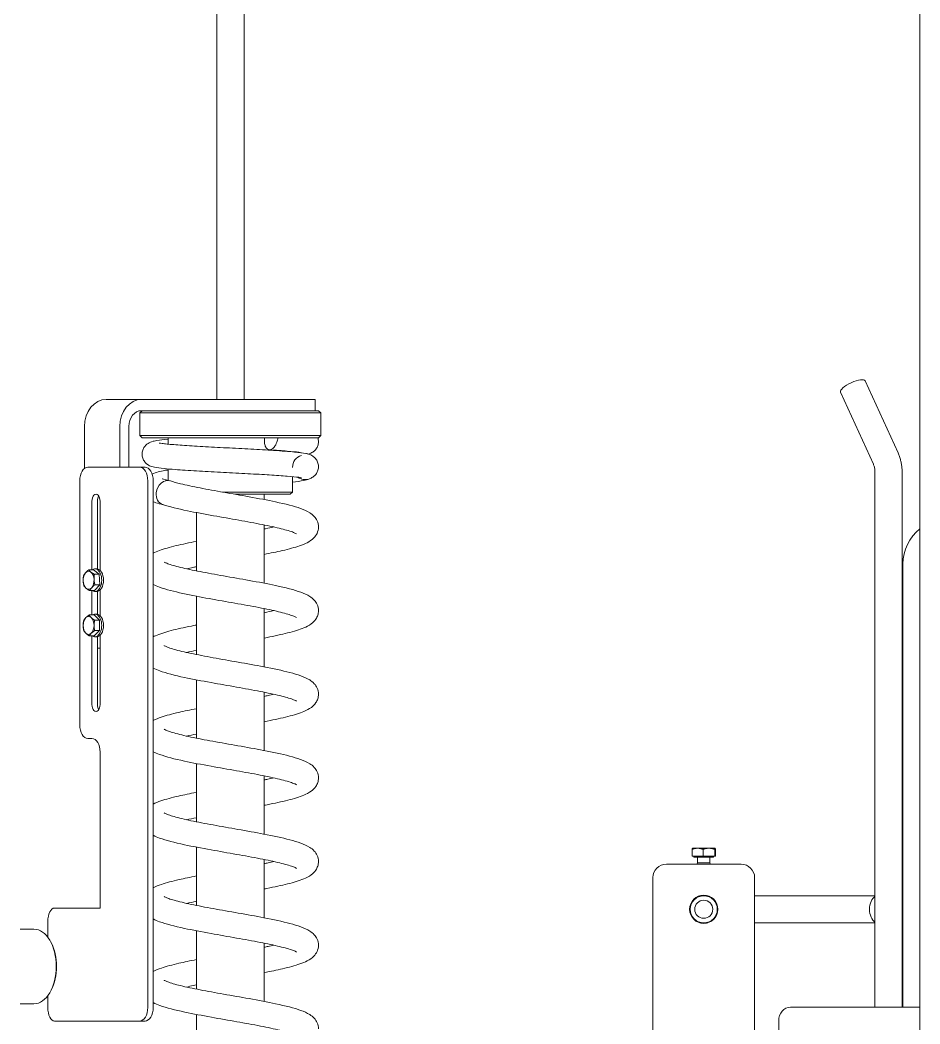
# Model space of a CAD drawing. Extents: x -3873 to 164127, y 7129 to 96529.
# Drawn here: x 84601.2 to 84999.1, y 56712.6 to 57156.6 of the extents above; entities that cross this region are included whole.
import ezdxf

# ---------------------------------------------------------------- set-up
doc = ezdxf.new("R2010")
doc.units = 0
doc.layers.get('0').update_dxf_attribs({"linetype": 'CONTINUOUS'})
doc.layers.add('LAYOUT Kromeka', color=1, linetype='CONTINUOUS', lineweight=5)

# ---------------------------------------------------------------- blocks, each defined once
blk = doc.blocks.new('g-sd-01-ohc-at-645')
for p, q in [((1398.35, 1983.95), (1398.35, 1990.05)), ((1431.35, 1983.95), (1431.35, 1990.05)), ((1395, 1977.78), (1401.92, 1977.78)), ((1404.34, 1976.29), (1404.01, 1976.46)), ((1425.37, 1976.29), (1425.7, 1976.46)), ((1427.79, 1977.78), (1433, 1977.78)), ((1389, 1957.92), (1389, 1974.78)), ((1439, 1974.78), (1439, 1957.92)), ((1200, 1963.68), (1308, 1963.68)), ((1176, 1961.58), (1194.56, 1961.58)), ((1194, 1937.2), (1194, 1960.07)), ((1209, 1958.26), (1239.4, 1958.26)), ((1239.4, 1957.57), (1239.4, 1959.68)), ((1248.61, 1957.14), (1248.61, 1959.25)), ((1248.61, 1958.26), (1259.38, 1958.26)), ((1259.38, 1957.35), (1259.38, 1959.47)), ((1268.62, 1957.35), (1268.62, 1959.47)), ((1268.62, 1958.26), (1299, 1958.26)), ((1314, 1960.07), (1314, 1958.26)), ((1239.03, 1955.87), (1209, 1955.87)), ((1239.67, 1954.65), (1209, 1954.65)), ((1239, 1956.16), (1239, 1956.96)), ((1241.39, 1955.06), (1239.4, 1957.57)), ((1241.39, 1955.06), (1241.39, 1957.17)), ((1246, 1954.85), (1241.39, 1955.06)), ((1248.61, 1957.14), (1246, 1954.85)), ((1246, 1954.85), (1246, 1956.96)), ((1259.67, 1954.65), (1248.33, 1954.65)), ((1259.03, 1955.87), (1248.98, 1955.87)), ((1249, 1956.16), (1249, 1956.96)), ((1259, 1956.16), (1259, 1956.96)), ((1261.69, 1954.95), (1259.38, 1957.35)), ((1261.69, 1954.95), (1261.69, 1957.06)), ((1266.31, 1954.95), (1261.69, 1954.95)), ((1268.62, 1957.35), (1266.31, 1954.95)), ((1266.31, 1954.95), (1266.31, 1957.06)), ((1299, 1954.65), (1268.33, 1954.65)), ((1299, 1955.87), (1268.98, 1955.87)), ((1269, 1956.16), (1269, 1956.96)), ((1274, 1955.87), (1274, 1954.65)), ((1320, 1954.65), (1389, 1954.65)), ((1389, 1957.49), (1389, 1957.92)), ((1389, 1954.65), (1389, 1957.49)), ((1439, 1957.92), (1439, 1957.49)), ((1439, 1957.49), (1439, 1937.2)), ((1164, 1936.35), (1164, 1952)), ((1194, 1945.94), (1176, 1945.94)), ((1194, 1941.94), (1176, 1941.94)), ((1164, 1936.35), (1164, 1935.63)), ((1169, 1936.09), (1170, 1937.09)), ((1169, 1935.63), (1169, 1936.35)), ((1170, 1937.09), (1170, 1857.09)), ((1170, 1937.09), (1180, 1937.09)), ((1180, 1857.09), (1180, 1937.09)), ((1181, 1936.09), (1180, 1937.09)), ((1181, 1936.09), (1181, 1858.09)), ((1194, 1937.2), (1194, 1934.8)), ((1439, 1934.8), (1439, 1937.2)), ((1164, 1935.63), (1164, 1931.11)), ((1169, 1933.46), (1169, 1935.63)), ((1169, 1858.09), (1169, 1933.46)), ((1433, 1933.59), (1200, 1933.59)), ((1164, 1859.59), (1164, 1931.11)), ((1200, 1931.19), (1433, 1931.19)), ((1181, 1924.59), (1183.81, 1924.59)), ((1194.77, 1924.59), (1199.84, 1924.59)), ((1239.86, 1912.09), (1214.07, 1912.09)), ((1276.86, 1912.09), (1251.07, 1912.09)), ((1313.86, 1912.09), (1288.07, 1912.09)), ((1350.86, 1912.09), (1325.07, 1912.09)), ((1387.86, 1912.09), (1362.07, 1912.09)), ((1424.86, 1912.09), (1399.07, 1912.09)), ((1461.86, 1912.09), (1436.07, 1912.09)), ((1164, 1902.99), (752.17, 1902.99)), ((1205, 1869.59), (1205, 1900.56)), ((1206, 1894.88), (1206, 1870.59)), ((752.17, 1890.99), (1164, 1890.99)), ((1208.33, 1882.09), (1206, 1882.09)), ((1245.33, 1882.09), (1219.54, 1882.09)), ((1282.33, 1882.09), (1256.54, 1882.09)), ((1319.33, 1882.09), (1293.54, 1882.09)), ((1356.33, 1882.09), (1330.54, 1882.09)), ((1393.33, 1882.09), (1367.54, 1882.09)), ((1430.33, 1882.09), (1404.54, 1882.09)), ((1187.08, 1869.59), (1187.2, 1869.59)), ((1198.17, 1869.59), (1205, 1869.59)), ((1206, 1870.59), (1205, 1869.59)), ((1169, 1859.59), (1164, 1859.59)), ((1169, 1858.09), (1170, 1857.09)), ((1170, 1857.09), (1180, 1857.09)), ((1181, 1858.09), (1180, 1857.09)), ((1220.45, 1858.09), (1220.45, 1858.09)), ((1257.45, 1858.09), (1257.45, 1858.09)), ((1294.44, 1858.09), (1294.44, 1858.09)), ((1331.45, 1858.09), (1331.45, 1858.09)), ((1368.45, 1858.09), (1368.45, 1858.09)), ((1405.45, 1858.09), (1405.45, 1858.09)), ((1375.56, 1710.19), (1442.85, 1710.19)), ((1369.56, 1671.19), (1369.56, 1704.19)), ((1362.56, 1692.69), (1362.57, 1692.7)), ((1362.56, 1692.69), (1362.56, 1690.43)), ((1366.06, 1692.84), (1363.01, 1692.84)), ((1366.06, 1692.84), (1366.06, 1688.02)), ((1366.06, 1692.04), (1366.56, 1692.04)), ((1366.56, 1683.34), (1366.56, 1692.04)), ((1362.56, 1690.43), (1362.56, 1685.44)), ((1366.06, 1688.02), (1363.01, 1688.02)), ((1366.06, 1688.02), (1366.06, 1682.86)), ((1366.56, 1690.42), (1368.95, 1690.42)), ((1368.95, 1690.42), (1369.56, 1690.69)), ((1368.95, 1684.96), (1368.95, 1690.42)), ((1383.56, 1687.69), (1383.56, 1685.94)), ((1395.56, 1685.94), (1395.56, 1687.69)), ((1362.56, 1685.44), (1362.56, 1682.7)), ((1366.06, 1683.34), (1366.56, 1683.34)), ((1366.56, 1684.96), (1368.95, 1684.96)), ((1368.95, 1684.96), (1369.56, 1684.69)), ((1362.56, 1682.7), (1362.56, 1682.69)), ((1362.56, 1682.69), (1362.57, 1682.68)), ((1366.06, 1682.86), (1363.01, 1682.86)), ((1366.06, 1682.53), (1363.01, 1682.53)), ((1366.06, 1682.86), (1366.06, 1682.53)), ((1442.85, 1665.19), (1375.56, 1665.19)), ((1383.56, 1665.19), (1383.56, 1647.3)), ((1395.56, 1647.3), (1395.56, 1665.19)), ((2011.86, 1654.52), (1438.86, 1654.52)), ((1432.86, 1649.33), (1432.86, 1614.17)), ((1383.56, 1611.96), (1383.56, 1647.3)), ((1395.56, 1611.96), (1395.56, 1647.3)), ((1192.65, 1612.69), (1160.8, 1627.18)), ((1187.68, 1601.77), (1155.83, 1616.26)), ((1432.86, 1611.96), (1196.17, 1611.96)), ((1432.86, 1604.06), (1432.86, 1614.17)), ((1432.86, 1604.06), (1432.86, 1592.09)), ((1432.86, 1599.96), (1196.17, 1599.96)), ((1236.85, 1599.62), (1432.86, 1599.62)), ((2374.17, 1592.09), (752.17, 1592.09))]:
    blk.add_line(p, q)
for radius in [6.25, 6, 4]:
    blk.add_circle((1389.56, 1687.69), radius)
for centre, radius, start, end in [((1375.56, 1704.19), 6, 90, 180), ((1375.56, 1671.19), 6, 180, 270), ((1236.85, 1579.62), 20, 90, 141.4517)]:
    blk.add_arc(centre, radius, start, end)
for centre, major_axis, ratio, start_param, end_param in [((1414.85, 1983.95), (16.5, 0), 0.601815, 3.141593, 6.283185), ((1395, 1974.78), (-6, 0), 0.5, 4.712389, 6.283185), ((1414.85, 1983.55), (16, 0), 0.601815, 3.995044, 5.429734), ((1433, 1974.78), (6, 0), 0.5, 0, 1.570796), ((1200, 1960.07), (-6, 0), 0.601815, 4.712389, 6.283185), ((1308, 1960.07), (6, 0), 0.601815, 0, 1.570796), ((1176, 1952), (-12, 0), 0.798636, 4.712389, 6.283185), ((1209, 1956.46), (-3, 0), 0.601815, 4.712389, 7.853982), ((1244, 1959.75), (-4, 0), 0.601815, 5.682589, 6.729787), ((1244, 1959.75), (4, 0), 0.601815, 3.588194, 4.635392), ((1244, 1959.75), (-4, 0), 0.601815, 4.635392, 5.682589), ((1244, 1959.75), (4, 0), 0.601815, 4.635392, 5.682589), ((1244, 1959.75), (-4, 0), 0.601815, 3.588194, 4.635392), ((1244, 1959.75), (4, 0), 0.601815, 5.682589, 6.729787), ((1264, 1959.75), (-4, 0), 0.601815, 5.759587, 6.806784), ((1264, 1959.75), (-4, 0), 0.601815, 4.712389, 5.759587), ((1264, 1959.75), (4, 0), 0.601815, 3.665191, 4.712389), ((1264, 1959.75), (-4, 0), 0.601815, 3.665191, 4.712389), ((1264, 1959.75), (4, 0), 0.601815, 4.712389, 5.759587), ((1264, 1959.75), (4, 0), 0.601815, 5.759587, 6.806784), ((1299, 1956.46), (3, 0), 0.601815, 4.712389, 7.853982), ((1320, 1958.26), (-6, 0), 0.601815, 0, 1.570796), ((1209, 1954.06), (-3, 0), 0.601815, 4.712389, 5.557668), ((1244, 1956.96), (5, 0), 0.601815, 2.741496, 6.683282), ((1244, 1956.16), (5, 0), 0.601815, 3.141593, 6.283185), ((1244, 1956.96), (-3.35, 0), 0.601815, 1.410238, 1.57736), ((1264, 1956.96), (5, 0), 0.601815, 2.748582, 6.676196), ((1264, 1956.16), (5, 0), 0.601815, 3.141593, 6.283185), ((1264, 1956.96), (-3.35, 0), 0.601815, 1.480475, 1.661117), ((1299, 1954.06), (-3, 0), 0.601815, 3.86711, 4.712389), ((1176, 1936.35), (-12, 0), 0.798636, 4.712389, 6.283185), ((1176, 1936.35), (-7, 0), 0.798636, 4.712389, 6.283185), ((1200, 1937.2), (-6, 0), 0.601815, 0, 1.570796), ((1433, 1937.2), (6, 0), 0.601815, 4.712389, 6.283185), ((1200, 1934.8), (-6, 0), 0.601815, 0, 1.570796), ((1433, 1934.8), (6, 0), 0.601815, 4.712389, 6.283185), ((1205.32, 1925.24), (-5.23, -1.7), 0.827637, 4.450186, 6.282638), ((1205.32, 1925.24), (5.23, 1.7), 0.827637, 6.282764, 7.591778), ((1200.72, 1924.64), (-5.25, 1.62), 0.809977, 0.076218, 0.375461), ((1192, 1878.93), (5.38, 1.13), 0.533894, 6.205688, 6.205972), ((1192, 1878.93), (-5.38, -1.13), 0.533894, 6.206991, 6.207279), ((1194.07, 1864.13), (-3.93, 3.85), 0.96895, 5.472296, 6.788834), ((1194.07, 1864.13), (3.93, -3.85), 0.96895, 0.451146, 1.394469), ((1438.86, 1649.33), (-6, 0), 0.866025, 4.712389, 6.283185), ((1158.31, 1621.72), (-2.48, -5.46), 0.307831, 3.141593, 6.283185), ((1389.56, 1610.69), (6, 0), 0.615661, 0.351523, 2.79007)]:
    blk.add_ellipse(centre, major_axis=major_axis, ratio=ratio, start_param=start_param, end_param=end_param)
for points, weights in [([(1239.4, 1959.68), (1240.1, 1960.58), (1240.7, 1961.11)], [1, 1.0379548493, 1]), ([(1240.39, 1958.71), (1239.93, 1959.29), (1239.4, 1959.68)], [1, 1.0379548493, 1]), ([(1241.39, 1957.17), (1240.86, 1958.13), (1240.39, 1958.71)], [1, 1.0379548493, 1]), ([(1240.7, 1961.11), (1241.31, 1961.64), (1242.01, 1961.97)], [1, 1.0379548493, 1]), ([(1242.01, 1961.97), (1243.24, 1962.2), (1244.31, 1962.15)], [1, 1.0379548493, 1]), ([(1244.31, 1962.15), (1245.38, 1962.1), (1246.61, 1961.76)], [1, 1.0379548493, 1]), ([(1247.3, 1958.39), (1246.7, 1957.86), (1246, 1956.96)], [1, 1.0379548493, 1]), ([(1246.61, 1961.76), (1247.15, 1961.37), (1247.61, 1960.79)], [1, 1.0379548493, 1]), ([(1248.61, 1959.25), (1247.91, 1958.92), (1247.3, 1958.39)], [1, 1.0379548493, 1]), ([(1247.61, 1960.79), (1248.07, 1960.21), (1248.61, 1959.25)], [1, 1.0379548493, 1]), ([(1259.38, 1959.47), (1260, 1960.4), (1260.54, 1960.95)], [1, 1.0379548493, 1]), ([(1260.54, 1958.55), (1260, 1959.11), (1259.38, 1959.47)], [1, 1.0379548493, 1]), ([(1260.54, 1960.95), (1261.07, 1961.51), (1261.69, 1961.87)], [1, 1.0379548493, 1]), ([(1261.69, 1957.06), (1261.07, 1957.99), (1260.54, 1958.55)], [1, 1.0379548493, 1]), ([(1261.69, 1961.87), (1262.93, 1962.16), (1264, 1962.16)], [1, 1.0379548493, 1]), ([(1264, 1962.16), (1265.07, 1962.16), (1266.31, 1961.87)], [1, 1.0379548493, 1]), ([(1266.31, 1961.87), (1266.93, 1961.51), (1267.47, 1960.95)], [1, 1.0379548493, 1]), ([(1267.47, 1958.55), (1266.93, 1957.99), (1266.31, 1957.06)], [1, 1.0379548493, 1]), ([(1267.47, 1960.95), (1268, 1960.4), (1268.62, 1959.47)], [1, 1.0379548493, 1]), ([(1268.62, 1959.47), (1268, 1959.11), (1267.47, 1958.55)], [1, 1.0379548493, 1]), ([(1243.69, 1957.35), (1242.63, 1957.4), (1241.39, 1957.17)], [1, 1.0379548493, 1]), ([(1246, 1956.96), (1244.76, 1957.3), (1243.69, 1957.35)], [1, 1.0379548493, 1]), ([(1264, 1957.34), (1262.93, 1957.34), (1261.69, 1957.06)], [1, 1.0379548493, 1]), ([(1266.31, 1957.06), (1265.07, 1957.34), (1264, 1957.34)], [1, 1.0379548493, 1]), ([(1363.01, 1692.84), (1362.56, 1691.55), (1362.56, 1690.43)], [1, 1.0379548493, 1]), ([(1362.57, 1692.7), (1362.61, 1692.77), (1363.01, 1692.84)], [1.00704878232, 1.03402318522, 1]), ([(1362.56, 1690.43), (1362.56, 1689.31), (1363.01, 1688.02)], [1, 1.0379548493, 1]), ([(1363.01, 1688.02), (1362.56, 1686.64), (1362.56, 1685.44)], [1, 1.0379548493, 1]), ([(1362.56, 1685.44), (1362.56, 1684.24), (1363.01, 1682.86)], [1, 1.0379548493, 1]), ([(1363.01, 1682.86), (1362.56, 1682.77), (1362.56, 1682.7)], [1, 1.0379548493, 1]), ([(1362.56, 1682.7), (1362.56, 1682.62), (1363.01, 1682.53)], [1, 1.0379548493, 1])]:
    blk.add_rational_spline(points, weights, degree=2)
for points, knots in [([(1181.66, 1924.59), (1181.84, 1926.57), (1182.02, 1928.2), (1182.35, 1930.34), (1182.46, 1931.01), (1182.85, 1932.2), (1182.99, 1932.57), (1183.37, 1933.29), (1183.56, 1933.61), (1184.12, 1934.32), (1184.53, 1934.72), (1185.43, 1935.36), (1185.91, 1935.61), (1187, 1935.99), (1187.62, 1936.09), (1188.84, 1936.08), (1189.46, 1935.98), (1190.61, 1935.58), (1191.14, 1935.29), (1192.06, 1934.59), (1192.44, 1934.18), (1192.99, 1933.43), (1193.18, 1933.09), (1193.49, 1932.45), (1193.6, 1932.15), (1193.83, 1931.44), (1193.92, 1931.06), (1194.26, 1929.48), (1194.43, 1928.12), (1194.75, 1924.94), (1194.89, 1923.3), (1195.23, 1918.71), (1195.44, 1915.46), (1195.84, 1908.67), (1196.04, 1905.07), (1196.42, 1897.87), (1196.61, 1894.19), (1196.99, 1887.2), (1197.17, 1883.79), (1197.38, 1880.42), (1197.4, 1880.12), (1197.42, 1879.83)], [1.239763, 1.239763, 1.239763, 1.239763, 2.227723, 2.227723, 2.863785, 2.863785, 3.102273, 3.102273, 3.257712, 3.257712, 3.450539, 3.450539, 3.622061, 3.622061, 3.815661, 3.815661, 4.008025, 4.008025, 4.201011, 4.201011, 4.392202, 4.392202, 4.564801, 4.564801, 4.759132, 4.759132, 5.08907, 5.08907, 6.080849, 6.080849, 6.866502, 6.866502, 8.03213, 8.03213, 9.130584, 9.130584, 10.209369, 10.209369, 11.275189, 11.275189, 11.379638, 11.379638, 11.379638, 11.379638]), ([(1186.59, 1878.02), (1186.4, 1881.06), (1186.2, 1884.48), (1185.82, 1891.5), (1185.62, 1895.21), (1185.25, 1902.38), (1185.06, 1905.94), (1184.68, 1912.53), (1184.49, 1915.64), (1184.12, 1920.99), (1183.94, 1923.3), (1183.68, 1925.9), (1183.59, 1926.63), (1183.45, 1927.72), (1183.38, 1928.12), (1183.31, 1928.44), (1183.3, 1928.51), (1183.3, 1928.51)], [0, 0, 0, 0, 1.098133, 1.098133, 2.187201, 2.187201, 3.256154, 3.256154, 4.320956, 4.320956, 5.370234, 5.370234, 5.868496, 5.868496, 6.321677, 6.321677, 6.530985, 6.530985, 6.530985, 6.530985]), ([(1199.98, 1923.97), (1199.82, 1924.72), (1199.66, 1925.37), (1199.39, 1926.39), (1199.26, 1926.78), (1199.13, 1927.13), (1199.1, 1927.2), (1199.1, 1927.2)], [0.009393, 0.009393, 0.009393, 0.009393, 0.450542, 0.450542, 0.869101, 0.869101, 1.108136, 1.108136, 1.108136, 1.108136]), ([(1209.33, 1931.19), (1209.48, 1930.82), (1209.61, 1930.45), (1210.06, 1929.07), (1210.34, 1927.99), (1210.61, 1926.75)], [3.6747505, 3.6747505, 3.6747505, 3.6747505, 3.9313091, 3.9313091, 4.5928521, 4.5928521, 4.5928521, 4.5928521]), ([(1226.83, 1912.09), (1227.45, 1915.3), (1228.08, 1918.32), (1229.4, 1923.87), (1230.1, 1926.38), (1231.23, 1929.44), (1231.61, 1930.34), (1232.06, 1931.19)], [15.452013, 15.452013, 15.452013, 15.452013, 16.524517, 16.524517, 17.700929, 17.700929, 18.254929, 18.254929, 18.254929, 18.254929]), ([(1245.84, 1931.19), (1246.3, 1930.31), (1246.69, 1929.38), (1247.59, 1926.93), (1248.08, 1925.31), (1249.41, 1920.25), (1250.26, 1916.29), (1251.78, 1908.42), (1252.47, 1904.52), (1253.81, 1896.95), (1254.47, 1893.17), (1255.74, 1886.14), (1256.38, 1882.78), (1257.61, 1876.94), (1258.22, 1874.35), (1259.07, 1871.37), (1259.33, 1870.54), (1259.78, 1869.25), (1259.99, 1868.75), (1260.29, 1868.11), (1260.4, 1867.91), (1260.45, 1867.83), (1260.46, 1867.82), (1260.46, 1867.82)], [1.440941, 1.440941, 1.440941, 1.440941, 2.013169, 2.013169, 2.817669, 2.817669, 4.25277, 4.25277, 5.44292, 5.44292, 6.566882, 6.566882, 7.658391, 7.658391, 8.713376, 8.713376, 9.198839, 9.198839, 9.627826, 9.627826, 9.978123, 9.978123, 10.075356, 10.075356, 10.075356, 10.075356]), ([(1263.83, 1912.09), (1263.97, 1912.83), (1264.12, 1913.57), (1264.92, 1917.57), (1265.59, 1920.6), (1266.98, 1925.94), (1267.69, 1928.24), (1268.72, 1930.52), (1268.88, 1930.86), (1269.05, 1931.19)], [17.727525, 17.727525, 17.727525, 17.727525, 17.975907, 17.975907, 19.111654, 19.111654, 20.313425, 20.313425, 20.530261, 20.530261, 20.530261, 20.530261]), ([(1282.84, 1931.19), (1283.32, 1930.28), (1283.71, 1929.32), (1285.14, 1925.39), (1286.08, 1921.66), (1287.77, 1913.75), (1288.53, 1909.71), (1289.94, 1901.89), (1290.61, 1898.04), (1291.91, 1890.72), (1292.55, 1887.13), (1293.81, 1880.69), (1294.43, 1877.72), (1295.61, 1872.86), (1296.2, 1870.84), (1296.91, 1868.92), (1297.11, 1868.47), (1297.37, 1867.95), (1297.45, 1867.82), (1297.46, 1867.81), (1297.46, 1867.81), (1297.46, 1867.81)], [1.441112, 1.441112, 1.441112, 1.441112, 2.033493, 2.033493, 3.635862, 3.635862, 4.936591, 4.936591, 6.078484, 6.078484, 7.182033, 7.182033, 8.255823, 8.255823, 9.279331, 9.279331, 9.717825, 9.717825, 10.052532, 10.052532, 10.065069, 10.065069, 10.065069, 10.065069]), ([(1300.83, 1912.09), (1301.36, 1914.86), (1301.9, 1917.48), (1303.13, 1922.83), (1303.83, 1925.44), (1305.02, 1928.93), (1305.44, 1930.1), (1306.01, 1931.19)], [17.720602, 17.720602, 17.720602, 17.720602, 18.643513, 18.643513, 19.814605, 19.814605, 20.520387, 20.520387, 20.520387, 20.520387]), ([(1319.84, 1931.19), (1320.3, 1930.32), (1320.68, 1929.39), (1322.11, 1925.5), (1323.06, 1921.74), (1324.76, 1913.8), (1325.53, 1909.74), (1326.94, 1901.9), (1327.61, 1898.05), (1328.91, 1890.73), (1329.55, 1887.15), (1330.8, 1880.71), (1331.42, 1877.75), (1332.61, 1872.88), (1333.2, 1870.86), (1333.91, 1868.93), (1334.11, 1868.47), (1334.36, 1867.96), (1334.44, 1867.84), (1334.45, 1867.82), (1334.45, 1867.82), (1334.45, 1867.82)], [1.438117, 1.438117, 1.438117, 1.438117, 2.009349, 2.009349, 3.626249, 3.626249, 4.931981, 4.931981, 6.075035, 6.075035, 7.176987, 7.176987, 8.247707, 8.247707, 9.274158, 9.274158, 9.712858, 9.712858, 10.042822, 10.042822, 10.061241, 10.061241, 10.061241, 10.061241]), ([(1337.83, 1912.09), (1338.38, 1914.91), (1338.93, 1917.59), (1340.17, 1922.97), (1340.86, 1925.57), (1342.05, 1929), (1342.46, 1930.14), (1343.01, 1931.19)], [17.718522, 17.718522, 17.718522, 17.718522, 18.660974, 18.660974, 19.834136, 19.834136, 20.517925, 20.517925, 20.517925, 20.517925]), ([(1356.84, 1931.19), (1357.3, 1930.32), (1357.68, 1929.4), (1359.11, 1925.5), (1360.06, 1921.75), (1361.76, 1913.81), (1362.52, 1909.76), (1363.94, 1901.93), (1364.61, 1898.08), (1365.9, 1890.73), (1366.55, 1887.14), (1367.8, 1880.69), (1368.43, 1877.73), (1369.61, 1872.87), (1370.2, 1870.85), (1370.91, 1868.94), (1371.1, 1868.48), (1371.36, 1867.96), (1371.45, 1867.83), (1371.46, 1867.82), (1371.46, 1867.82), (1371.46, 1867.82)], [1.437967, 1.437967, 1.437967, 1.437967, 2.007718, 2.007718, 3.626011, 3.626011, 4.92886, 4.92886, 6.07296, 6.07296, 7.179182, 7.179182, 8.249991, 8.249991, 9.273494, 9.273494, 9.710548, 9.710548, 10.045392, 10.045392, 10.06516, 10.06516, 10.06516, 10.06516]), ([(1374.83, 1912.09), (1375.36, 1914.83), (1375.89, 1917.42), (1377.11, 1922.74), (1377.8, 1925.36), (1379, 1928.88), (1379.43, 1930.08), (1380.01, 1931.19)], [17.718946, 17.718946, 17.718946, 17.718946, 18.631118, 18.631118, 19.797473, 19.797473, 20.518654, 20.518654, 20.518654, 20.518654]), ([(1393.84, 1931.19), (1394.3, 1930.32), (1394.68, 1929.4), (1396.11, 1925.51), (1397.06, 1921.76), (1398.76, 1913.81), (1399.52, 1909.75), (1400.94, 1901.92), (1401.61, 1898.07), (1402.9, 1890.74), (1403.55, 1887.16), (1404.8, 1880.71), (1405.43, 1877.74), (1406.61, 1872.88), (1407.19, 1870.86), (1407.91, 1868.94), (1408.11, 1868.48), (1408.36, 1867.96), (1408.45, 1867.83), (1408.46, 1867.82), (1408.46, 1867.82), (1408.46, 1867.82)], [1.437512, 1.437512, 1.437512, 1.437512, 2.006763, 2.006763, 3.623669, 3.623669, 4.929796, 4.929796, 6.07293, 6.07293, 7.175261, 7.175261, 8.249379, 8.249379, 9.272032, 9.272032, 9.709952, 9.709952, 10.042522, 10.042522, 10.062936, 10.062936, 10.062936, 10.062936]), ([(1411.83, 1912.09), (1412.36, 1914.84), (1412.9, 1917.45), (1414.12, 1922.78), (1414.81, 1925.39), (1416.01, 1928.9), (1416.44, 1930.09), (1417.01, 1931.19)], [17.718299, 17.718299, 17.718299, 17.718299, 18.636043, 18.636043, 19.803163, 19.803163, 20.519114, 20.519114, 20.519114, 20.519114]), ([(1430.84, 1931.19), (1431.33, 1930.27), (1431.73, 1929.29), (1433.17, 1925.3), (1434.11, 1921.53), (1435.8, 1913.58), (1436.56, 1909.55), (1437.97, 1901.73), (1438.64, 1897.89), (1439.93, 1890.56), (1440.58, 1886.98), (1441.83, 1880.55), (1442.46, 1877.6), (1443.64, 1872.77), (1444.22, 1870.77), (1444.93, 1868.89), (1445.12, 1868.44), (1445.38, 1867.94), (1445.46, 1867.82), (1445.46, 1867.82), (1445.46, 1867.82), (1445.46, 1867.82)], [1.441188, 1.441188, 1.441188, 1.441188, 2.044659, 2.044659, 3.656928, 3.656928, 4.952006, 4.952006, 6.09417, 6.09417, 7.198666, 7.198666, 8.270963, 8.270963, 9.292694, 9.292694, 9.728067, 9.728067, 10.06075, 10.06075, 10.066146, 10.066146, 10.066146, 10.066146]), ([(1220.45, 1858.09), (1219.51, 1858.09), (1218.55, 1858.31), (1216.99, 1859.01), (1216.33, 1859.47), (1215.1, 1860.59), (1214.59, 1861.27), (1213.38, 1863.17), (1212.82, 1864.47), (1211.23, 1868.87), (1210.28, 1872.65), (1208.59, 1880.6), (1207.83, 1884.64), (1206.42, 1892.45), (1205.76, 1896.3), (1204.46, 1903.63), (1203.81, 1907.21), (1202.56, 1913.63), (1201.94, 1916.59), (1200.91, 1920.8), (1200.48, 1922.33), (1200.09, 1923.54)], [0.000005, 0.000005, 0.000005, 0.000005, 0.381926, 0.381926, 0.743149, 0.743149, 1.211697, 1.211697, 2.043314, 2.043314, 3.657447, 3.657447, 4.953049, 4.953049, 6.095271, 6.095271, 7.199738, 7.199738, 8.272026, 8.272026, 9.025217, 9.025217, 9.025217, 9.025217]), ([(1210.55, 1926.93), (1211.5, 1924), (1212.4, 1920.27), (1214.01, 1912.5), (1214.75, 1908.53), (1216.13, 1900.81), (1216.8, 1896.97), (1218.09, 1889.69), (1218.74, 1886.15), (1219.99, 1879.82), (1220.61, 1876.93), (1221.78, 1872.27), (1222.36, 1870.36), (1223.03, 1868.64), (1223.21, 1868.26), (1223.41, 1867.89), (1223.46, 1867.82), (1223.46, 1867.82)], [0, 0, 0, 0, 1.519689, 1.519689, 2.778046, 2.778046, 3.916411, 3.916411, 5.018358, 5.018358, 6.087589, 6.087589, 7.103363, 7.103363, 7.528715, 7.528715, 7.796643, 7.796643, 7.796643, 7.796643]), ([(1257.45, 1858.09), (1256.51, 1858.09), (1255.55, 1858.31), (1253.98, 1859.01), (1253.32, 1859.47), (1252.11, 1860.58), (1251.62, 1861.23), (1250.41, 1863.1), (1249.85, 1864.39), (1248.25, 1868.77), (1247.3, 1872.57), (1245.6, 1880.57), (1244.83, 1884.62), (1243.42, 1892.46), (1242.76, 1896.3), (1241.46, 1903.63), (1240.81, 1907.21), (1239.56, 1913.64), (1238.94, 1916.59), (1237.76, 1921.42), (1237.17, 1923.41), (1236.47, 1925.3), (1236.27, 1925.75), (1236.02, 1926.23), (1235.95, 1926.35), (1235.94, 1926.35), (1235.94, 1926.35), (1235.94, 1926.35)], [0.000005, 0.000005, 0.000005, 0.000005, 0.38072, 0.38072, 0.740555, 0.740555, 1.197848, 1.197848, 2.021707, 2.021707, 3.650262, 3.650262, 4.951813, 4.951813, 6.09389, 6.09389, 7.198336, 7.198336, 8.270596, 8.270596, 9.292431, 9.292431, 9.728319, 9.728319, 10.054985, 10.054985, 10.063369, 10.063369, 10.063369, 10.063369]), ([(1294.44, 1858.09), (1293.5, 1858.09), (1292.54, 1858.31), (1290.96, 1859.02), (1290.3, 1859.49), (1289.06, 1860.62), (1288.56, 1861.29), (1287.38, 1863.18), (1286.83, 1864.45), (1285.78, 1867.35), (1285.29, 1868.98), (1283.95, 1874.06), (1283.11, 1878.02), (1281.6, 1885.88), (1280.9, 1889.77), (1279.57, 1897.34), (1278.91, 1901.12), (1277.63, 1908.15), (1276.99, 1911.5), (1275.77, 1917.32), (1275.16, 1919.9), (1274.31, 1922.86), (1274.05, 1923.68), (1273.6, 1924.96), (1273.4, 1925.45), (1273.1, 1926.09), (1272.99, 1926.28), (1272.95, 1926.35), (1272.94, 1926.36), (1272.94, 1926.36)], [0.000005, 0.000005, 0.000005, 0.000005, 0.383533, 0.383533, 0.745715, 0.745715, 1.211962, 1.211962, 2.026149, 2.026149, 2.830916, 2.830916, 4.262306, 4.262306, 5.449508, 5.449508, 6.574828, 6.574828, 7.665373, 7.665373, 8.71839, 8.71839, 9.204015, 9.204015, 9.628632, 9.628632, 9.981162, 9.981162, 10.06452, 10.06452, 10.06452, 10.06452]), ([(1331.45, 1858.09), (1330.51, 1858.09), (1329.55, 1858.31), (1327.99, 1859.01), (1327.33, 1859.47), (1326.1, 1860.59), (1325.59, 1861.26), (1324.37, 1863.19), (1323.8, 1864.51), (1322.73, 1867.48), (1322.25, 1869.12), (1320.92, 1874.2), (1320.09, 1878.15), (1318.58, 1885.99), (1317.88, 1889.89), (1316.55, 1897.46), (1315.89, 1901.22), (1314.62, 1908.23), (1313.98, 1911.57), (1312.76, 1917.37), (1312.14, 1919.94), (1311.3, 1922.9), (1311.04, 1923.72), (1310.59, 1924.98), (1310.39, 1925.46), (1310.1, 1926.09), (1309.99, 1926.28), (1309.94, 1926.35), (1309.94, 1926.36), (1309.94, 1926.36)], [0.000005, 0.000005, 0.000005, 0.000005, 0.382052, 0.382052, 0.74356, 0.74356, 1.21405, 1.21405, 2.055746, 2.055746, 2.859977, 2.859977, 4.280691, 4.280691, 5.46938, 5.46938, 6.591522, 6.591522, 7.679114, 7.679114, 8.73297, 8.73297, 9.219645, 9.219645, 9.640429, 9.640429, 9.993692, 9.993692, 10.077054, 10.077054, 10.077054, 10.077054]), ([(1368.45, 1858.09), (1367.51, 1858.09), (1366.55, 1858.31), (1364.98, 1859.01), (1364.33, 1859.47), (1363.1, 1860.59), (1362.59, 1861.26), (1361.39, 1863.16), (1360.83, 1864.45), (1359.77, 1867.37), (1359.28, 1869), (1357.95, 1874.07), (1357.11, 1878.04), (1355.59, 1885.92), (1354.9, 1889.81), (1353.56, 1897.37), (1352.91, 1901.13), (1351.63, 1908.15), (1350.99, 1911.5), (1349.76, 1917.33), (1349.15, 1919.92), (1348.31, 1922.88), (1348.05, 1923.7), (1347.6, 1924.97), (1347.4, 1925.45), (1347.1, 1926.09), (1346.99, 1926.28), (1346.94, 1926.35), (1346.94, 1926.36), (1346.94, 1926.36)], [0.000005, 0.000005, 0.000005, 0.000005, 0.38168, 0.38168, 0.742618, 0.742618, 1.210199, 1.210199, 2.03601, 2.03601, 2.837455, 2.837455, 4.271129, 4.271129, 5.458423, 5.458423, 6.580066, 6.580066, 7.671346, 7.671346, 8.727791, 8.727791, 9.21318, 9.21318, 9.635133, 9.635133, 9.989475, 9.989475, 10.07529, 10.07529, 10.07529, 10.07529]), ([(1405.45, 1858.09), (1404.52, 1858.09), (1403.56, 1858.31), (1402.01, 1858.99), (1401.36, 1859.45), (1400.13, 1860.56), (1399.62, 1861.22), (1398.41, 1863.11), (1397.85, 1864.4), (1396.79, 1867.32), (1396.3, 1868.94), (1394.97, 1873.99), (1394.13, 1877.94), (1392.61, 1885.79), (1391.92, 1889.69), (1390.58, 1897.26), (1389.92, 1901.04), (1388.65, 1908.07), (1388.01, 1911.42), (1386.78, 1917.25), (1386.17, 1919.84), (1385.33, 1922.82), (1385.07, 1923.65), (1384.61, 1924.93), (1384.41, 1925.42), (1384.11, 1926.07), (1384, 1926.27), (1383.94, 1926.35), (1383.94, 1926.36), (1383.94, 1926.36)], [0.000005, 0.000005, 0.000005, 0.000005, 0.377816, 0.377816, 0.735486, 0.735486, 1.200075, 1.200075, 2.027027, 2.027027, 2.828601, 2.828601, 4.257863, 4.257863, 5.447014, 5.447014, 6.572066, 6.572066, 7.661098, 7.661098, 8.715874, 8.715874, 9.203247, 9.203247, 9.626231, 9.626231, 9.982167, 9.982167, 10.075052, 10.075052, 10.075052, 10.075052]), ([(1442.45, 1858.09), (1441.51, 1858.09), (1440.55, 1858.31), (1438.99, 1859.01), (1438.33, 1859.47), (1437.1, 1860.59), (1436.59, 1861.27), (1435.38, 1863.17), (1434.82, 1864.47), (1433.23, 1868.87), (1432.28, 1872.65), (1430.59, 1880.6), (1429.83, 1884.64), (1428.42, 1892.45), (1427.76, 1896.3), (1426.46, 1903.63), (1425.81, 1907.21), (1424.56, 1913.63), (1423.94, 1916.59), (1422.76, 1921.41), (1422.17, 1923.41), (1421.47, 1925.3), (1421.27, 1925.74), (1421.02, 1926.24), (1420.94, 1926.36), (1420.94, 1926.36), (1420.94, 1926.36), (1420.94, 1926.36)], [0.000005, 0.000005, 0.000005, 0.000005, 0.381926, 0.381926, 0.743149, 0.743149, 1.211696, 1.211696, 2.04331, 2.04331, 3.657449, 3.657449, 4.953044, 4.953044, 6.095273, 6.095273, 7.199741, 7.199741, 8.272006, 8.272006, 9.293755, 9.293755, 9.729279, 9.729279, 10.061027, 10.061027, 10.062366, 10.062366, 10.062366, 10.062366]), ([(1238.95, 1916.41), (1238.75, 1915.5), (1238.55, 1914.56), (1238.24, 1913.1), (1238.14, 1912.6), (1238.04, 1912.09)], [14.0435254, 14.0435254, 14.0435254, 14.0435254, 14.3942313, 14.3942313, 14.5712496, 14.5712496, 14.5712496, 14.5712496]), ([(1423.95, 1916.41), (1423.74, 1915.46), (1423.52, 1914.46), (1423.22, 1913), (1423.13, 1912.55), (1423.04, 1912.09)], [14.0448765, 14.0448765, 14.0448765, 14.0448765, 14.4134318, 14.4134318, 14.5725497, 14.5725497, 14.5725497, 14.5725497]), ([(1181, 1881.92), (1181.69, 1882.02), (1182.37, 1882.04), (1183.74, 1881.93), (1184.31, 1881.77), (1185.37, 1881.35), (1185.72, 1881.04), (1186.19, 1880.49), (1186.33, 1880.12), (1186.33, 1879.37), (1186.21, 1878.96), (1185.68, 1878.19), (1185.32, 1877.79), (1184.4, 1877.15), (1183.83, 1876.8), (1182.36, 1876.25), (1181.68, 1876.07), (1181, 1875.96)], [-3.292099, -3.292099, -3.292099, -3.292099, -3.018952, -3.018952, -2.699031, -2.699031, -2.227679, -2.227679, -1.565203, -1.565203, -0.957642, -0.957642, -0.485212, -0.485212, -0.207628, -0.207628, -0.000089, -0.000089, -0.000089, -0.000089]), ([(1186.32, 1879.83), (1186.51, 1876.86), (1186.69, 1874.15), (1187.05, 1869.73), (1187.24, 1867.94), (1187.47, 1866.31), (1187.54, 1865.93), (1187.59, 1865.7), (1187.59, 1865.66), (1187.59, 1865.66)], [0, 0, 0, 0, 1.051853, 1.051853, 2.089565, 2.089565, 2.550889, 2.550889, 2.70258, 2.70258, 2.70258, 2.70258]), ([(1197.42, 1879.83), (1197.6, 1876.83), (1197.79, 1874.11), (1198.14, 1869.69), (1198.33, 1867.91), (1198.55, 1866.29), (1198.62, 1865.91), (1198.67, 1865.69), (1198.68, 1865.66), (1198.68, 1865.66)], [0, 0, 0, 0, 1.059439, 1.059439, 2.094003, 2.094003, 2.557158, 2.557158, 2.702371, 2.702371, 2.702371, 2.702371]), ([(1220.45, 1877.77), (1220.71, 1878.95), (1220.97, 1880.19), (1221.28, 1881.69), (1221.32, 1881.89), (1221.36, 1882.09)], [11.7759601, 11.7759601, 11.7759601, 11.7759601, 12.2332594, 12.2332594, 12.3033533, 12.3033533, 12.3033533, 12.3033533]), ([(1232.57, 1882.09), (1232.02, 1879.24), (1231.46, 1876.54), (1230.22, 1871.16), (1229.52, 1868.57), (1228.36, 1865.2), (1227.92, 1864.11), (1226.85, 1862.04), (1226.24, 1861.05), (1224.72, 1859.59), (1224.06, 1859.09), (1222.45, 1858.33), (1221.44, 1858.09), (1220.45, 1858.09)], [17.720065, 17.720065, 17.720065, 17.720065, 18.670129, 18.670129, 19.839323, 19.839323, 20.496446, 20.496446, 21.187017, 21.187017, 21.560543, 21.560543, 21.962304, 21.962304, 21.962304, 21.962304]), ([(1269.57, 1882.09), (1269.48, 1881.65), (1269.4, 1881.22), (1268.66, 1877.48), (1268, 1874.39), (1266.62, 1868.93), (1265.91, 1866.56), (1264.58, 1863.39), (1264.05, 1862.32), (1262.76, 1860.57), (1262.09, 1859.84), (1260.69, 1858.91), (1260.13, 1858.62), (1258.86, 1858.21), (1258.15, 1858.09), (1257.45, 1858.09)], [17.723164, 17.723164, 17.723164, 17.723164, 17.868039, 17.868039, 18.999737, 18.999737, 20.191484, 20.191484, 20.907098, 20.907098, 21.410345, 21.410345, 21.68285, 21.68285, 21.968011, 21.968011, 21.968011, 21.968011]), ([(1306.57, 1882.09), (1306.48, 1881.63), (1306.39, 1881.18), (1305.64, 1877.4), (1304.98, 1874.32), (1303.6, 1868.88), (1302.9, 1866.53), (1301.56, 1863.33), (1301.01, 1862.24), (1299.69, 1860.5), (1299.02, 1859.79), (1297.63, 1858.88), (1297.07, 1858.61), (1295.83, 1858.21), (1295.13, 1858.09), (1294.44, 1858.09)], [17.730491, 17.730491, 17.730491, 17.730491, 17.882503, 17.882503, 19.018634, 19.018634, 20.203801, 20.203801, 20.931826, 20.931826, 21.429397, 21.429397, 21.698315, 21.698315, 21.9792, 21.9792, 21.9792, 21.9792]), ([(1294.45, 1877.77), (1294.64, 1878.61), (1294.83, 1879.49), (1295.13, 1880.95), (1295.24, 1881.51), (1295.36, 1882.09)], [14.0439669, 14.0439669, 14.0439669, 14.0439669, 14.3728912, 14.3728912, 14.5721375, 14.5721375, 14.5721375, 14.5721375]), ([(1331.45, 1877.77), (1331.65, 1878.65), (1331.84, 1879.58), (1332.15, 1881.04), (1332.25, 1881.56), (1332.36, 1882.09)], [14.0419579, 14.0419579, 14.0419579, 14.0419579, 14.3866886, 14.3866886, 14.5698475, 14.5698475, 14.5698475, 14.5698475]), ([(1343.57, 1882.09), (1343.48, 1881.66), (1343.4, 1881.23), (1342.66, 1877.46), (1341.99, 1874.37), (1340.61, 1868.91), (1339.9, 1866.54), (1338.58, 1863.38), (1338.05, 1862.31), (1336.77, 1860.57), (1336.1, 1859.85), (1334.69, 1858.91), (1334.13, 1858.62), (1332.86, 1858.21), (1332.15, 1858.09), (1331.45, 1858.09)], [17.728766, 17.728766, 17.728766, 17.728766, 17.872884, 17.872884, 19.010276, 19.010276, 20.199236, 20.199236, 20.914072, 20.914072, 21.414868, 21.414868, 21.686423, 21.686423, 21.970632, 21.970632, 21.970632, 21.970632]), ([(1368.45, 1877.77), (1368.63, 1878.6), (1368.82, 1879.46), (1369.12, 1880.91), (1369.24, 1881.49), (1369.36, 1882.09)], [14.0423019, 14.0423019, 14.0423019, 14.0423019, 14.3638428, 14.3638428, 14.5700801, 14.5700801, 14.5700801, 14.5700801]), ([(1380.57, 1882.09), (1380.49, 1881.68), (1380.41, 1881.28), (1379.68, 1877.56), (1379.01, 1874.47), (1377.64, 1868.99), (1376.93, 1866.62), (1375.61, 1863.44), (1375.07, 1862.36), (1373.8, 1860.61), (1373.14, 1859.88), (1371.72, 1858.93), (1371.16, 1858.63), (1369.88, 1858.21), (1369.16, 1858.09), (1368.45, 1858.09)], [17.72883, 17.72883, 17.72883, 17.72883, 17.864006, 17.864006, 18.995779, 18.995779, 20.187442, 20.187442, 20.9018, 20.9018, 21.40934, 21.40934, 21.684455, 21.684455, 21.972604, 21.972604, 21.972604, 21.972604]), ([(1405.45, 1877.77), (1405.63, 1878.6), (1405.82, 1879.47), (1406.12, 1880.93), (1406.24, 1881.5), (1406.36, 1882.09)], [14.0417014, 14.0417014, 14.0417014, 14.0417014, 14.3657079, 14.3657079, 14.5694671, 14.5694671, 14.5694671, 14.5694671]), ([(1417.57, 1882.09), (1417.01, 1879.19), (1416.44, 1876.45), (1415.19, 1871.04), (1414.49, 1868.46), (1413.32, 1865.11), (1412.88, 1864.03), (1411.81, 1861.97), (1411.19, 1860.98), (1409.68, 1859.56), (1409.02, 1859.07), (1407.43, 1858.33), (1406.43, 1858.09), (1405.45, 1858.09)], [17.721365, 17.721365, 17.721365, 17.721365, 18.688397, 18.688397, 19.858065, 19.858065, 20.517286, 20.517286, 21.198906, 21.198906, 21.567619, 21.567619, 21.964001, 21.964001, 21.964001, 21.964001]), ([(1199.23, 1862.32), (1199.1, 1861.94), (1198.94, 1861.5), (1198.47, 1860.68), (1198.27, 1860.38), (1197.7, 1859.71), (1197.29, 1859.33), (1196.39, 1858.73), (1195.88, 1858.48), (1194.77, 1858.15), (1194.15, 1858.07), (1192.92, 1858.11), (1192.31, 1858.24), (1191.18, 1858.68), (1190.66, 1859), (1189.78, 1859.72), (1189.42, 1860.13), (1188.91, 1860.87), (1188.73, 1861.2), (1188.44, 1861.83), (1188.34, 1862.12), (1188.1, 1862.87), (1188.01, 1863.28), (1187.67, 1865.03), (1187.48, 1866.6), (1187.05, 1871.16), (1186.82, 1874.38), (1186.59, 1878.02)], [0, 0, 0, 0, 0.280591, 0.280591, 0.423294, 0.423294, 0.606478, 0.606478, 0.783135, 0.783135, 0.974813, 0.974813, 1.168122, 1.168122, 1.360091, 1.360091, 1.550834, 1.550834, 1.722366, 1.722366, 1.92285, 1.92285, 2.283456, 2.283456, 3.369677, 3.369677, 4.687122, 4.687122, 4.687122, 4.687122]), ([(1200.64, 1869.59), (1200.4, 1867.64), (1200.16, 1866.01), (1199.69, 1863.76), (1199.51, 1862.98), (1199.14, 1862.06)], [2.361006, 2.361006, 2.361006, 2.361006, 3.311225, 3.311225, 3.961019, 3.961019, 3.961019, 3.961019]), ([(1188.22, 1862.51), (1188.15, 1862.29), (1188.07, 1862.06), (1187.87, 1861.56), (1187.74, 1861.29), (1187.44, 1860.76), (1187.28, 1860.52), (1186.79, 1859.88), (1186.39, 1859.48), (1185.51, 1858.84), (1185.02, 1858.58), (1183.94, 1858.2), (1183.32, 1858.09), (1182.13, 1858.08), (1181.55, 1858.17), (1181, 1858.34)], [10.278271, 10.278271, 10.278271, 10.278271, 10.441645, 10.441645, 10.597718, 10.597718, 10.718487, 10.718487, 10.907889, 10.907889, 11.081666, 11.081666, 11.273912, 11.273912, 11.455965, 11.455965, 11.455965, 11.455965]), ([(1196.17, 1611.96), (1195.91, 1611.96), (1195.66, 1611.97), (1195.16, 1612.01), (1194.91, 1612.04), (1194.42, 1612.12), (1194.18, 1612.18), (1193.72, 1612.29), (1193.49, 1612.36), (1193.06, 1612.51), (1192.85, 1612.6), (1192.65, 1612.69)], [4.712389, 4.712389, 4.712389, 4.712389, 4.8171087, 4.8171087, 4.9218285, 4.9218285, 5.0265482, 5.0265482, 5.131268, 5.131268, 5.2359878, 5.2359878, 5.2359878, 5.2359878]), ([(1196.17, 1599.96), (1195.58, 1599.96), (1195, 1599.98), (1193.84, 1600.08), (1193.26, 1600.15), (1192.11, 1600.35), (1191.54, 1600.47), (1190.41, 1600.75), (1189.85, 1600.92), (1188.75, 1601.31), (1188.21, 1601.52), (1187.68, 1601.77)], [4.712389, 4.712389, 4.712389, 4.712389, 4.8171087, 4.8171087, 4.9218285, 4.9218285, 5.0265482, 5.0265482, 5.131268, 5.131268, 5.2359878, 5.2359878, 5.2359878, 5.2359878])]:
    blk.add_open_spline(points, degree=3, knots=knots)
for points in [[(1195.38, 1925.93), (1195.86, 1928.22), (1196.29, 1929.98), (1197.04, 1931.66)], [(1195.16, 1924.59), (1195.23, 1925.01), (1195.29, 1925.41), (1195.36, 1925.81)], [(1275.95, 1916.41), (1275.65, 1915.05), (1275.34, 1913.6), (1275.04, 1912.09)], [(1312.95, 1916.41), (1312.65, 1915.05), (1312.34, 1913.6), (1312.04, 1912.09)], [(1349.95, 1916.41), (1349.65, 1915.05), (1349.34, 1913.6), (1349.04, 1912.09)], [(1386.95, 1916.41), (1386.65, 1915.05), (1386.34, 1913.6), (1386.04, 1912.09)], [(1257.45, 1877.77), (1257.75, 1879.12), (1258.05, 1880.57), (1258.36, 1882.09)]]:
    blk.add_open_spline(points, degree=3)

msp = doc.modelspace()

# ---------------------------------------------------------------- block references
at = {"layer": 'LAYOUT Kromeka', "xscale": -1, "rotation": 90}
msp.add_blockref('g-sd-01-ohc-at-645', (86591.23, 58152.85, -15419959.69), dxfattribs=at)

doc.saveas('drawing.dxf')
